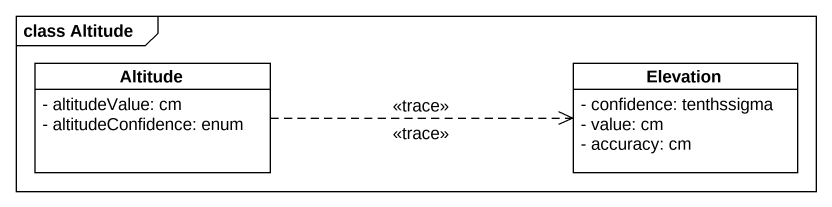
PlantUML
@startuml
mainframe class Altitude
hide circle
hide empty members
skinparam classAttributeIconSize 0
class Altitude {
  - altitudeValue: cm
  - altitudeConfidence: enum
}
class Elevation {
  - confidence: tenthssigma
  - value: cm
  - accuracy: cm
}
Altitude .right.> Elevation : <<trace>>
Altitude .right.> Elevation : <<trace>>
@enduml
